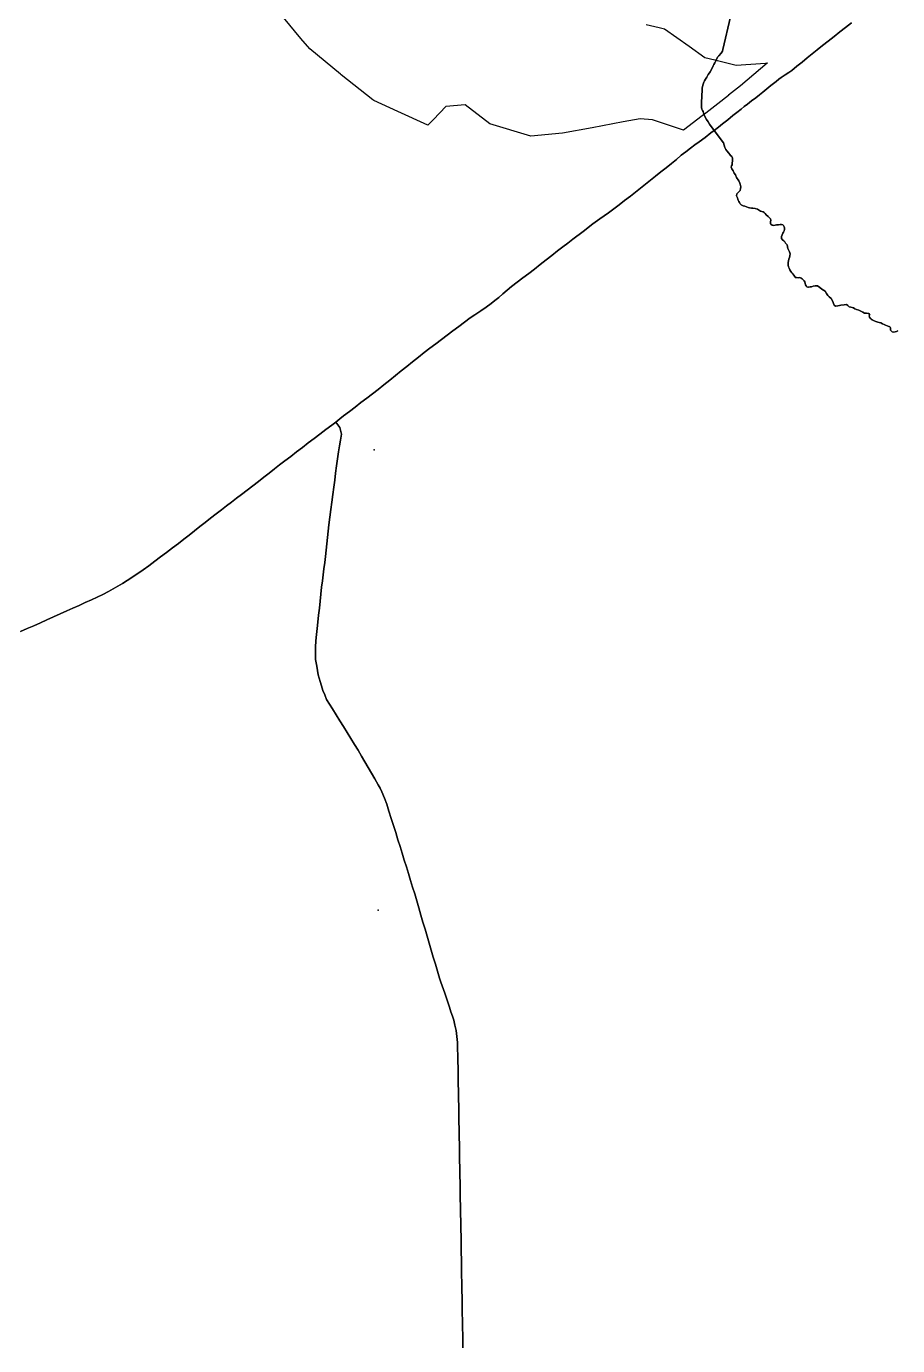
# Model space of a CAD drawing. Header units: inches. Extents: x 11258954 to 11313122, y 3645444 to 3695200.
# Drawn here: x 11274923 to 11280552, y 3650504 to 3659022 of the extents above; entities that cross this region are included whole.
import ezdxf

# ---------------------------------------------------------------- set-up
doc = ezdxf.new("R2010")
doc.units = ezdxf.units.IN
doc.header["$MEASUREMENT"] = 0
for name, color, linetype in [('EnterpriseZone', 103, 'Continuous'), ('PollingPlace', 42, 'Continuous'), ('VotingPrecinct', 233, 'Continuous'), ('Ward', 133, 'Continuous')]:
    doc.layers.add(name, color=color, linetype=linetype)

msp = doc.modelspace()

# ---------------------------------------------------------------- linework, layer by layer
at = {"layer": 'EnterpriseZone'}
msp.add_polyline3d([(11278927.469, 3659033, 0), (11279012.625, 3659013.5625, 0), (11279045.344, 3659006.125, 0), (11279205.625, 3658893, 0), (11279306.4375, 3658821.1875, 0), (11279372.219, 3658804.875, 0), (11279384.0625, 3658801.9375, 0), (11279384.465, 3658801.837, 0), (11279387.8125, 3658801, 0), (11279466.969, 3658781.4375, 0), (11279509.25, 3658771, 0), (11279699.1565, 3658784.8125, 0), (11279711.9065, 3658784.3125, 0), (11279708.969, 3658783.1875, 0), (11279537.6565, 3658638.125, 0), (11279460.1545, 3658576.653, 0), (11279458.9375, 3658575.6875, 0), (11279390.5625, 3658521.4375, 0), (11279312.094, 3658461.3125, 0), (11279290.094, 3658444.4375, 0), (11279167.844, 3658350.75, 0), (11278968.094, 3658417.5625, 0), (11278889.6565, 3658423.8125, 0), (11278780, 3658404.75, 0), (11278577.6565, 3658366.375, 0), (11278386.5315, 3658331.9375, 0), (11278181.443, 3658313.753, 0), (11278181.4065, 3658313.75, 0), (11277918.4375, 3658392, 0), (11277758.3, 3658515.74, 0), (11277633.8825, 3658504.413, 0), (11277553.484, 3658420.4245, 0), (11277517.752, 3658383.097, 0), (11277322.3995, 3658472.6485, 0), (11277167.9085, 3658543.4685, 0), (11277162.2335, 3658547.927, 0), (11276957.1535, 3658709.0335, 0), (11276953.1725, 3658712.301, 0), (11276754.112, 3658875.6755, 0), (11276697.3585, 3658943.476, 0), (11276583.3875, 3659079.6325, 0)], dxfattribs=at)
at = {"layer": 'PollingPlace'}
for p in [(11277169.2925, 3656287.803), (11277196.729, 3653315.2)]:
    msp.add_point(p, dxfattribs=at)
at = {"layer": 'VotingPrecinct'}
for points in [[(11279473.5675, 3659083.867, 0), (11279424.005, 3658872.955, 0), (11279420.325, 3658861.915, 0), (11279411.65, 3658847.625, 0), (11279397.45, 3658831.9, 0), (11279389.525, 3658822.05, 0), (11279380.575, 3658804.325, 0), (11279378.3, 3658799.1, 0), (11279371.3, 3658786.425, 0), (11279365.45, 3658775.4, 0), (11279360.825, 3658766.45, 0), (11279356.825, 3658755.9, 0), (11279340.325, 3658727.95, 0), (11279336.5655, 3658722.338, 0), (11279328.825, 3658710.2, 0), (11279318.5785, 3658694.406, 0), (11279311.275, 3658681.55, 0), (11279304.15, 3658669.65, 0), (11279300.3825, 3658660.7925, 0), (11279296.75, 3658647.7, 0), (11279294.675, 3658642.7, 0), (11279289.5, 3658621.625, 0), (11279288.875, 3658610.475, 0), (11279288.55, 3658593.95, 0), (11279287.8, 3658588.675, 0), (11279287.703, 3658574.124, 0), (11279286.2, 3658555.05, 0), (11279285.4, 3658544.95, 0), (11279285.125, 3658534.1, 0), (11279286.15, 3658497.6, 0), (11279287.675, 3658488, 0), (11279291.95, 3658478.65, 0), (11279295.65, 3658471.125, 0), (11279298.175, 3658463.3, 0), (11279303.35, 3658448.6, 0), (11279304.5405, 3658445.5455, 0), (11279306.4, 3658440.775, 0), (11279317.275, 3658420.25, 0), (11279327.385, 3658406.23, 0), (11279336.75, 3658391.15, 0), (11279366.7775, 3658350.287, 0), (11279346.4615, 3658334.0415, 0), (11279308.7185, 3658305.065, 0), (11279270.9755, 3658276.088, 0), (11279241.8595, 3658256.0345, 0), (11279213.6185, 3658234.9385, 0), (11279183.9065, 3658212.4885, 0), (11279154.1945, 3658190.039, 0), (11279124.3485, 3658162.671, 0), (11279090.425, 3658135.719, 0), (11279056.502, 3658108.7675, 0), (11279022.579, 3658081.8155, 0), (11278988.656, 3658054.8635, 0), (11278954.733, 3658027.912, 0), (11278922.5495, 3658002.309, 0), (11278890.3665, 3657976.7065, 0), (11278858.183, 3657951.1035, 0), (11278826, 3657925.5005, 0), (11278786.9995, 3657896.5, 0), (11278753.0625, 3657870.197, 0), (11278719.125, 3657843.894, 0), (11278685.1875, 3657817.591, 0), (11278656.7145, 3657798.6085, 0), (11278628.241, 3657779.6265, 0), (11278584.037, 3657746.0795, 0), (11278519.9615, 3657697.452, 0), (11278454.0625, 3657647.441, 0), (11278421.113, 3657622.435, 0), (11278388.164, 3657597.4295, 0), (11278355.2145, 3657572.424, 0), (11278317.9715, 3657542.989, 0), (11278280.729, 3657513.554, 0), (11278243.486, 3657484.1195, 0), (11278206.2435, 3657454.6845, 0), (11278169.0005, 3657425.2495, 0), (11278131.6045, 3657397.7815, 0), (11278094.2085, 3657370.314, 0), (11278056.8125, 3657342.8465, 0), (11278029.5415, 3657318.6475, 0), (11278002.2705, 3657294.449, 0), (11277974.9995, 3657270.25, 0), (11277950.174, 3657251.6575, 0), (11277925.3485, 3657233.065, 0), (11277892.811, 3657208.696, 0), (11277860.273, 3657184.3265, 0), (11277820.376, 3657158.582, 0), (11277790.9995, 3657140.2505, 0), (11277753.7495, 3657112.1255, 0), (11277716.4995, 3657084, 0), (11277679.2495, 3657055.875, 0), (11277641.9995, 3657027.75, 0), (11277604.7495, 3656999.625, 0), (11277567.5, 3656971.5, 0), (11277530.25, 3656943.375, 0), (11277493, 3656915.2495, 0), (11277455.889, 3656885.6105, 0), (11277418.7775, 3656855.972, 0), (11277381.6665, 3656826.3325, 0), (11277344.5555, 3656796.694, 0), (11277307.4445, 3656767.055, 0), (11277270.3335, 3656737.416, 0), (11277233.222, 3656707.777, 0), (11277196.111, 3656678.1385, 0), (11277159, 3656648.4995, 0), (11277121.803, 3656620.3985, 0), (11277084.6065, 3656592.2975, 0), (11277047.4095, 3656564.196, 0), (11277010.213, 3656536.095, 0), (11276973.016, 3656507.994, 0), (11276947.229, 3656487.7085, 0), (11276921.442, 3656467.4225, 0), (11276895.523, 3656447.468, 0), (11276857.708, 3656418.628, 0), (11276819.8925, 3656389.7885, 0), (11276782.077, 3656360.9485, 0), (11276744.2615, 3656332.1085, 0), (11276706.4465, 3656303.2685, 0), (11276668.631, 3656274.4285, 0), (11276630.8155, 3656245.589, 0), (11276593, 3656216.749, 0), (11276559.2495, 3656190.4885, 0), (11276525.4985, 3656164.228, 0), (11276491.748, 3656137.9675, 0), (11276457.997, 3656111.707, 0), (11276421.748, 3656083.78, 0), (11276385.499, 3656055.8535, 0), (11276349.25, 3656027.927, 0), (11276313.0005, 3656000, 0), (11276280.5005, 3655975.25, 0), (11276248, 3655950.5, 0), (11276215.4995, 3655925.75, 0), (11276182.999, 3655900.9995, 0), (11276148.2495, 3655873.7495, 0), (11276113.4995, 3655846.4995, 0), (11276078.75, 3655819.25, 0), (11276044, 3655792, 0), (11276009.2505, 3655764.75, 0), (11275974.5005, 3655737.5005, 0), (11275939.7505, 3655710.2505, 0), (11275905.001, 3655683.0005, 0), (11275866.779, 3655654.224, 0), (11275828.5565, 3655625.448, 0), (11275790.3345, 3655596.6715, 0), (11275752.1125, 3655567.8955, 0), (11275713.89, 3655539.119, 0), (11275677.13, 3655512.6535, 0), (11275655.2485, 3655498.236, 0), (11275633.3665, 3655483.8185, 0), (11275603.578, 3655463.795, 0), (11275573.789, 3655443.772, 0), (11275544.0005, 3655423.749, 0), (11275513.667, 3655406.5825, 0), (11275483.333, 3655389.4165, 0), (11275452.9995, 3655372.25, 0), (11275416.515, 3655354.45, 0), (11275380.0305, 3655336.6495, 0), (11275343.5465, 3655318.8495, 0), (11275303.5085, 3655301.0545, 0), (11275263.4705, 3655283.2595, 0), (11275223.4325, 3655265.464, 0), (11275183.394, 3655247.669, 0), (11275140.891, 3655228.636, 0), (11275098.3875, 3655209.6025, 0), (11275055.884, 3655190.57, 0), (11275013.381, 3655171.537, 0), (11274970.8775, 3655152.5035, 0), (11274928.3745, 3655133.4705, 0), (11274885.8715, 3655114.4375, 0)], [(11280254.125, 3659044.5315, 0), (11280216.4995, 3659015.125, 0), (11280178.875, 3658985.719, 0), (11280141.2495, 3658956.3125, 0), (11280103.6245, 3658926.9065, 0), (11280065.9995, 3658897.5, 0), (11280033.5435, 3658871.147, 0), (11280001.087, 3658844.7935, 0), (11279968.017, 3658817.942, 0), (11279934.947, 3658791.0905, 0), (11279901.8765, 3658764.2385, 0), (11279868.8065, 3658737.387, 0), (11279849.872, 3658724.0445, 0), (11279826.2555, 3658709.6365, 0), (11279799.1055, 3658691.365, 0), (11279784.7355, 3658680.072, 0), (11279767.4315, 3658666.4715, 0), (11279733.412, 3658639.381, 0), (11279707.542, 3658617.9395, 0), (11279681.671, 3658596.4985, 0), (11279658.8775, 3658578.713, 0), (11279636.084, 3658560.927, 0), (11279608.6845, 3658540.104, 0), (11279581.2845, 3658519.2815, 0), (11279561.1505, 3658503.5675, 0), (11279541.017, 3658487.8535, 0), (11279514.3575, 3658466.5145, 0), (11279487.698, 3658445.1755, 0), (11279454.322, 3658418.501, 0), (11279420.9455, 3658391.8265, 0), (11279393.9225, 3658371.1055, 0), (11279366.8995, 3658350.3845, 0), (11279366.7775, 3658350.287, 0), (11279336.75, 3658391.15, 0), (11279327.385, 3658406.23, 0), (11279317.275, 3658420.25, 0), (11279306.4, 3658440.775, 0), (11279304.5405, 3658445.5455, 0), (11279303.35, 3658448.6, 0), (11279298.175, 3658463.3, 0), (11279295.65, 3658471.125, 0), (11279291.95, 3658478.65, 0), (11279287.675, 3658488, 0), (11279286.15, 3658497.6, 0), (11279285.125, 3658534.1, 0), (11279285.4, 3658544.95, 0), (11279286.2, 3658555.05, 0), (11279287.703, 3658574.124, 0), (11279287.8, 3658588.675, 0), (11279288.55, 3658593.95, 0), (11279288.875, 3658610.475, 0), (11279289.5, 3658621.625, 0), (11279294.675, 3658642.7, 0), (11279296.75, 3658647.7, 0), (11279300.3825, 3658660.7925, 0), (11279304.15, 3658669.65, 0), (11279311.275, 3658681.55, 0), (11279318.5785, 3658694.406, 0), (11279328.825, 3658710.2, 0), (11279336.5655, 3658722.338, 0), (11279340.325, 3658727.95, 0), (11279356.825, 3658755.9, 0), (11279360.825, 3658766.45, 0), (11279365.45, 3658775.4, 0), (11279371.3, 3658786.425, 0), (11279378.3, 3658799.1, 0), (11279380.575, 3658804.325, 0), (11279389.525, 3658822.05, 0), (11279397.45, 3658831.9, 0), (11279411.65, 3658847.625, 0), (11279420.325, 3658861.915, 0), (11279424.005, 3658872.955, 0), (11279473.5675, 3659083.867, 0)], [(11280554.05, 3657056.3, 0), (11280545, 3657052.15, 0), (11280536, 3657049.175, 0), (11280526.225, 3657047.475, 0), (11280518.1, 3657049.45, 0), (11280514.5, 3657052.775, 0), (11280509.15, 3657057.95, 0), (11280507.225, 3657060.775, 0), (11280506.425, 3657066.5, 0), (11280506.15, 3657072.225, 0), (11280506.275, 3657074.85, 0), (11280503.5, 3657079.825, 0), (11280502.261, 3657081.3225, 0), (11280501.7, 3657082, 0), (11280497.025, 3657083.25, 0), (11280494.775, 3657083.55, 0), (11280485.8, 3657087.725, 0), (11280475, 3657091.675, 0), (11280464.7, 3657096.55, 0), (11280453.925, 3657101.425, 0), (11280444.368, 3657108.3375, 0), (11280433.95, 3657109.9, 0), (11280423.45, 3657112.925, 0), (11280411.775, 3657116.575, 0), (11280400.95, 3657120.725, 0), (11280387.125, 3657126.4, 0), (11280381.15, 3657132.225, 0), (11280377.225, 3657135.95, 0), (11280370.3, 3657144.375, 0), (11280368.425, 3657151.925, 0), (11280372.65, 3657158.15, 0), (11280365.375, 3657167.825, 0), (11280352.175, 3657169.75, 0), (11280338.075, 3657171.1, 0), (11280327.925, 3657175.675, 0), (11280318.025, 3657180.675, 0), (11280300.7885, 3657188.558, 0), (11280286.425, 3657194.475, 0), (11280276.325, 3657199.05, 0), (11280266.775, 3657204.125, 0), (11280259, 3657207.175, 0), (11280250.275, 3657208.85, 0), (11280239.95, 3657211.15, 0), (11280230, 3657220.4, 0), (11280221.925, 3657226.7, 0), (11280207.85, 3657224.4, 0), (11280185.995, 3657222.215, 0), (11280175.775, 3657219.5, 0), (11280166.5, 3657217.1, 0), (11280150.825, 3657215.05, 0), (11280143.175, 3657221.4, 0), (11280141.1, 3657226.05, 0), (11280134.025, 3657245.1, 0), (11280122.925, 3657264.125, 0), (11280109.525, 3657276.525, 0), (11280102.025, 3657284.7, 0), (11280093.45, 3657296.125, 0), (11280084.55, 3657311.775, 0), (11280073.425, 3657319.05, 0), (11280062.45, 3657325.65, 0), (11280048.925, 3657334.875, 0), (11280035.175, 3657346.075, 0), (11280020.325, 3657347.4, 0), (11280005.625, 3657343.875, 0), (11279995.475, 3657340.625, 0), (11279986.75, 3657339.85, 0), (11279976.2, 3657338.775, 0), (11279972.7375, 3657338.95, 0), (11279965.864, 3657341.074, 0), (11279962.625, 3657342.075, 0), (11279960.425, 3657346.375, 0), (11279956.225, 3657353.25, 0), (11279954.175, 3657362.3, 0), (11279952.15, 3657372.625, 0), (11279948.475, 3657379.425, 0), (11279940.425, 3657387.375, 0), (11279936.025, 3657391.175, 0), (11279928.7, 3657396.425, 0), (11279920.825, 3657399.4, 0), (11279908.95, 3657398.925, 0), (11279898.2, 3657400.375, 0), (11279890.8, 3657400.925, 0), (11279889.584, 3657402.8545, 0), (11279885.175, 3657409.85, 0), (11279881.525, 3657415.225, 0), (11279875.625, 3657423.175, 0), (11279869.475, 3657430.4, 0), (11279862.575, 3657438.675, 0), (11279856.25, 3657450.075, 0), (11279851.55, 3657460.35, 0), (11279847.575, 3657469.15, 0), (11279844.95, 3657479.35, 0), (11279844.7, 3657488.775, 0), (11279845.9, 3657497.725, 0), (11279847.975, 3657508.225, 0), (11279850.075, 3657518.35, 0), (11279853.15, 3657528.975, 0), (11279855.85, 3657539.2, 0), (11279857.725, 3657554, 0), (11279856.316, 3657559.401, 0), (11279854.575, 3657566.075, 0), (11279843.1, 3657586.775, 0), (11279837.825, 3657611.3, 0), (11279828.525, 3657621.9, 0), (11279822.75, 3657629.575, 0), (11279816.275, 3657636.125, 0), (11279809.2, 3657644.1, 0), (11279802.65, 3657652.6, 0), (11279801.65, 3657655.15, 0), (11279801.425, 3657661.925, 0), (11279802.85, 3657665.15, 0), (11279806.625, 3657675.2, 0), (11279811.25, 3657685.525, 0), (11279815.375, 3657693.325, 0), (11279819.2, 3657702.4, 0), (11279821.975, 3657711.275, 0), (11279822.05, 3657720.6, 0), (11279819.85, 3657727.2, 0), (11279815.275, 3657735.9, 0), (11279811.625, 3657740.025, 0), (11279802.1, 3657741.725, 0), (11279792.4, 3657742.05, 0), (11279781.825, 3657740.85, 0), (11279770.5, 3657739.6, 0), (11279760.075, 3657737.925, 0), (11279750.025, 3657736.275, 0), (11279741.05, 3657737.675, 0), (11279732.75, 3657744.6, 0), (11279731, 3657747.125, 0), (11279731.6, 3657759.475, 0), (11279732.525, 3657770.575, 0), (11279731.65, 3657779.35, 0), (11279723.375, 3657787.3, 0), (11279715.65, 3657793.825, 0), (11279702.15, 3657804.9, 0), (11279696.225, 3657812.625, 0), (11279690.05, 3657819.8, 0), (11279683.375, 3657823.825, 0), (11279675.025, 3657826.725, 0), (11279666.575, 3657829.25, 0), (11279660.425, 3657833.6, 0), (11279647.175, 3657841.45, 0), (11279632.825, 3657846.025, 0), (11279617.75, 3657848.875, 0), (11279607.575, 3657848.125, 0), (11279595.375, 3657850.175, 0), (11279585.675, 3657852.8, 0), (11279575.5, 3657856.5, 0), (11279565.2, 3657860.4, 0), (11279555.075, 3657863.075, 0), (11279545.3, 3657867.075, 0), (11279542.2, 3657868.675, 0), (11279535.05, 3657875.9, 0), (11279529.825, 3657884.2, 0), (11279525.3, 3657892.075, 0), (11279521.425, 3657899.975, 0), (11279520.675, 3657905.075, 0), (11279517.2, 3657915.4, 0), (11279511.95, 3657928.2, 0), (11279513.1, 3657940.575, 0), (11279518.95, 3657946.775, 0), (11279526.575, 3657954.35, 0), (11279534, 3657962.9, 0), (11279537.9, 3657975.975, 0), (11279538.4, 3657984.8, 0), (11279537.525, 3657994.325, 0), (11279534.575, 3658003.8, 0), (11279533.7, 3658009.3, 0), (11279526.475, 3658023.975, 0), (11279511.65, 3658046.075, 0), (11279504.5, 3658063.15, 0), (11279497, 3658074.5, 0), (11279493.925, 3658079.325, 0), (11279489.45, 3658088.05, 0), (11279481.8, 3658102.95, 0), (11279477.425, 3658112.7, 0), (11279479.9, 3658121.175, 0), (11279483.625, 3658128.125, 0), (11279484.15, 3658135.375, 0), (11279485.15, 3658156.5, 0), (11279485.375, 3658171.825, 0), (11279480.75, 3658182.2, 0), (11279473.15, 3658188.65, 0), (11279467.525, 3658194.35, 0), (11279461.925, 3658202.75, 0), (11279448.975, 3658219.1, 0), (11279443.0585, 3658227.567, 0), (11279435.9, 3658240.65, 0), (11279431.825, 3658255.1, 0), (11279426.675, 3658268.775, 0), (11279366.7775, 3658350.287, 0), (11279366.8995, 3658350.3845, 0), (11279393.9225, 3658371.1055, 0), (11279420.9455, 3658391.8265, 0), (11279454.322, 3658418.501, 0), (11279487.698, 3658445.1755, 0), (11279514.3575, 3658466.5145, 0), (11279541.017, 3658487.8535, 0), (11279561.1505, 3658503.5675, 0), (11279581.2845, 3658519.2815, 0), (11279608.6845, 3658540.104, 0), (11279636.084, 3658560.927, 0), (11279658.8775, 3658578.713, 0), (11279681.671, 3658596.4985, 0), (11279707.542, 3658617.9395, 0), (11279733.412, 3658639.381, 0), (11279767.4315, 3658666.4715, 0), (11279784.7355, 3658680.072, 0), (11279799.1055, 3658691.365, 0), (11279826.2555, 3658709.6365, 0), (11279849.872, 3658724.0445, 0), (11279868.8065, 3658737.387, 0), (11279901.8765, 3658764.2385, 0), (11279934.947, 3658791.0905, 0), (11279968.017, 3658817.942, 0), (11280001.087, 3658844.7935, 0), (11280033.5435, 3658871.147, 0), (11280065.9995, 3658897.5, 0), (11280103.6245, 3658926.9065, 0), (11280141.2495, 3658956.3125, 0), (11280178.875, 3658985.719, 0), (11280216.4995, 3659015.125, 0), (11280254.125, 3659044.5315, 0)], [(11277743.999, 3650490.0005, 0), (11277743.999, 3650532, 0), (11277742.5, 3650574.2495, 0), (11277741.0005, 3650616.499, 0), (11277740.2, 3650665.599, 0), (11277739.4005, 3650714.699, 0), (11277738.6005, 3650763.799, 0), (11277737.8005, 3650812.899, 0), (11277737.0005, 3650861.999, 0), (11277736.2, 3650911.099, 0), (11277735.4005, 3650960.199, 0), (11277734.6, 3651009.2995, 0), (11277733.8005, 3651058.3995, 0), (11277733, 3651107.4995, 0), (11277732.1115, 3651157.0825, 0), (11277731.222, 3651206.666, 0), (11277730.3335, 3651256.2495, 0), (11277729.4445, 3651305.8325, 0), (11277728.5555, 3651355.416, 0), (11277727.6665, 3651404.9995, 0), (11277726.7775, 3651454.5825, 0), (11277725.8885, 3651504.166, 0), (11277725, 3651553.7495, 0), (11277724.1105, 3651603.3325, 0), (11277723.222, 3651652.916, 0), (11277722.333, 3651702.4995, 0), (11277721.444, 3651752.0825, 0), (11277720.555, 3651801.6665, 0), (11277719.666, 3651851.2495, 0), (11277718.777, 3651900.8325, 0), (11277717.8885, 3651950.4165, 0), (11277716.999, 3651999.9995, 0), (11277716.2375, 3652047.9275, 0), (11277715.454, 3652097.2115, 0), (11277714.67, 3652146.4955, 0), (11277713.8865, 3652195.7795, 0), (11277713.103, 3652245.0635, 0), (11277712.3195, 3652294.3475, 0), (11277711.5355, 3652343.6315, 0), (11277711.0005, 3652377.25, 0), (11277709.5, 3652419.7505, 0), (11277708, 3652462.2505, 0), (11277703.5, 3652500.5, 0), (11277699.0005, 3652538.7495, 0), (11277691.5, 3652572.2495, 0), (11277683.999, 3652605.7495, 0), (11277675.705, 3652631.2495, 0), (11277666.353, 3652659.9995, 0), (11277657.0005, 3652688.7495, 0), (11277641.334, 3652734.7495, 0), (11277625.667, 3652780.7495, 0), (11277610.0005, 3652826.7495, 0), (11277601.0005, 3652851.3745, 0), (11277592.001, 3652875.9995, 0), (11277578.6675, 3652921.3955, 0), (11277565.334, 3652966.791, 0), (11277552.001, 3653012.187, 0), (11277538.6675, 3653057.5825, 0), (11277525.334, 3653102.9785, 0), (11277512.0005, 3653148.3745, 0), (11277498.6675, 3653193.7705, 0), (11277485.3335, 3653239.1665, 0), (11277472.0005, 3653284.562, 0), (11277458.667, 3653329.958, 0), (11277445.3335, 3653375.3535, 0), (11277432, 3653420.7495, 0), (11277418.5, 3653464.4685, 0), (11277405, 3653508.1875, 0), (11277391.5, 3653551.906, 0), (11277378, 3653595.6255, 0), (11277364.5, 3653639.344, 0), (11277351, 3653683.063, 0), (11277337.4995, 3653726.782, 0), (11277323.9995, 3653770.5005, 0), (11277309.4, 3653816.4005, 0), (11277294.8, 3653862.3005, 0), (11277280.2005, 3653908.2, 0), (11277265.601, 3653954.0995, 0), (11277251.001, 3653999.9995, 0), (11277236.9995, 3654037.999, 0), (11277220, 3654079.0005, 0), (11277208.1455, 3654102.483, 0), (11277196.2905, 3654125.965, 0), (11277174.7425, 3654162.9295, 0), (11277153.194, 3654199.893, 0), (11277131.6455, 3654236.8575, 0), (11277110.097, 3654273.8215, 0), (11277088.549, 3654310.7855, 0), (11277067.0005, 3654347.7495, 0), (11277043.143, 3654385.9635, 0), (11277019.2865, 3654424.178, 0), (11276995.429, 3654462.392, 0), (11276971.572, 3654500.6065, 0), (11276947.7145, 3654538.821, 0), (11276923.8575, 3654577.0355, 0), (11276900.0005, 3654615.2495, 0), (11276881.5, 3654645.375, 0), (11276862.9995, 3654675.5005, 0), (11276850.5, 3654705.0005, 0), (11276838, 3654734.5005, 0), (11276829.5, 3654763.5005, 0), (11276820.9995, 3654792.5005, 0), (11276808.999, 3654835.2495, 0), (11276804.4995, 3654862.8745, 0), (11276799.9995, 3654890.499, 0), (11276791.999, 3654934.0005, 0), (11276789.999, 3654973.9995, 0), (11276790, 3655013.75, 0), (11276793.4995, 3655054.625, 0), (11276796.9995, 3655095.5, 0), (11276801.9995, 3655135, 0), (11276806.9995, 3655174.5, 0), (11276811.4995, 3655219.875, 0), (11276816, 3655265.25, 0), (11276820.667, 3655310.8335, 0), (11276825.3335, 3655356.4175, 0), (11276830.0005, 3655402.001, 0), (11276835.5005, 3655441.001, 0), (11276840.9995, 3655480.0005, 0), (11276845.6665, 3655520.0005, 0), (11276850.3335, 3655560.0005, 0), (11276855.0005, 3655600.0005, 0), (11276859.6005, 3655640.6505, 0), (11276864.2005, 3655681.3, 0), (11276868.8, 3655721.95, 0), (11276873.4, 3655762.5995, 0), (11276878, 3655803.2495, 0), (11276884.25, 3655852.4375, 0), (11276890.5, 3655901.625, 0), (11276896.7495, 3655950.813, 0), (11276902.9995, 3656000.0005, 0), (11276909.044, 3656045.9365, 0), (11276915.0885, 3656091.872, 0), (11276921.1335, 3656137.808, 0), (11276927.178, 3656183.7435, 0), (11276933.2225, 3656229.6795, 0), (11276939.267, 3656275.615, 0), (11276946.008, 3656313.303, 0), (11276952.749, 3656350.9905, 0), (11276959.49, 3656388.6785, 0), (11276947.54, 3656431.8815, 0), (11276921.442, 3656467.4225, 0), (11276947.229, 3656487.7085, 0), (11276973.016, 3656507.994, 0), (11277010.213, 3656536.095, 0), (11277047.4095, 3656564.196, 0), (11277084.6065, 3656592.2975, 0), (11277121.803, 3656620.3985, 0), (11277159, 3656648.4995, 0), (11277196.111, 3656678.1385, 0), (11277233.222, 3656707.777, 0), (11277270.3335, 3656737.416, 0), (11277307.4445, 3656767.055, 0), (11277344.5555, 3656796.694, 0), (11277381.6665, 3656826.3325, 0), (11277418.7775, 3656855.972, 0), (11277455.889, 3656885.6105, 0), (11277493, 3656915.2495, 0), (11277530.25, 3656943.375, 0), (11277567.5, 3656971.5, 0), (11277604.7495, 3656999.625, 0), (11277641.9995, 3657027.75, 0), (11277679.2495, 3657055.875, 0), (11277716.4995, 3657084, 0), (11277753.7495, 3657112.1255, 0), (11277790.9995, 3657140.2505, 0), (11277820.376, 3657158.582, 0), (11277860.273, 3657184.3265, 0), (11277892.811, 3657208.696, 0), (11277925.3485, 3657233.065, 0), (11277950.174, 3657251.6575, 0), (11277974.9995, 3657270.25, 0), (11278002.2705, 3657294.449, 0), (11278029.5415, 3657318.6475, 0), (11278056.8125, 3657342.8465, 0), (11278094.2085, 3657370.314, 0), (11278131.6045, 3657397.7815, 0), (11278169.0005, 3657425.2495, 0), (11278206.2435, 3657454.6845, 0), (11278243.486, 3657484.1195, 0), (11278280.729, 3657513.554, 0), (11278317.9715, 3657542.989, 0), (11278355.2145, 3657572.424, 0), (11278388.164, 3657597.4295, 0), (11278421.113, 3657622.435, 0), (11278454.0625, 3657647.441, 0), (11278519.9615, 3657697.452, 0), (11278584.037, 3657746.0795, 0), (11278628.241, 3657779.6265, 0), (11278656.7145, 3657798.6085, 0), (11278685.1875, 3657817.591, 0), (11278719.125, 3657843.894, 0), (11278753.0625, 3657870.197, 0), (11278786.9995, 3657896.5, 0), (11278826, 3657925.5005, 0), (11278858.183, 3657951.1035, 0), (11278890.3665, 3657976.7065, 0), (11278922.5495, 3658002.309, 0), (11278954.733, 3658027.912, 0), (11278988.656, 3658054.8635, 0), (11279022.579, 3658081.8155, 0), (11279056.502, 3658108.7675, 0), (11279090.425, 3658135.719, 0), (11279124.3485, 3658162.671, 0), (11279154.1945, 3658190.039, 0), (11279183.9065, 3658212.4885, 0), (11279213.6185, 3658234.9385, 0), (11279241.8595, 3658256.0345, 0), (11279270.9755, 3658276.088, 0), (11279308.7185, 3658305.065, 0), (11279346.4615, 3658334.0415, 0), (11279366.7775, 3658350.287, 0), (11279426.675, 3658268.775, 0), (11279431.825, 3658255.1, 0), (11279435.9, 3658240.65, 0), (11279443.0585, 3658227.567, 0), (11279448.975, 3658219.1, 0), (11279461.925, 3658202.75, 0), (11279467.525, 3658194.35, 0), (11279473.15, 3658188.65, 0), (11279480.75, 3658182.2, 0), (11279485.375, 3658171.825, 0), (11279485.15, 3658156.5, 0), (11279484.15, 3658135.375, 0), (11279483.625, 3658128.125, 0), (11279479.9, 3658121.175, 0), (11279477.425, 3658112.7, 0), (11279481.8, 3658102.95, 0), (11279489.45, 3658088.05, 0), (11279493.925, 3658079.325, 0), (11279497, 3658074.5, 0), (11279504.5, 3658063.15, 0), (11279511.65, 3658046.075, 0), (11279526.475, 3658023.975, 0), (11279533.7, 3658009.3, 0), (11279534.575, 3658003.8, 0), (11279537.525, 3657994.325, 0), (11279538.4, 3657984.8, 0), (11279537.9, 3657975.975, 0), (11279534, 3657962.9, 0), (11279526.575, 3657954.35, 0), (11279518.95, 3657946.775, 0), (11279513.1, 3657940.575, 0), (11279511.95, 3657928.2, 0), (11279517.2, 3657915.4, 0), (11279520.675, 3657905.075, 0), (11279521.425, 3657899.975, 0), (11279525.3, 3657892.075, 0), (11279529.825, 3657884.2, 0), (11279535.05, 3657875.9, 0), (11279542.2, 3657868.675, 0), (11279545.3, 3657867.075, 0), (11279555.075, 3657863.075, 0), (11279565.2, 3657860.4, 0), (11279575.5, 3657856.5, 0), (11279585.675, 3657852.8, 0), (11279595.375, 3657850.175, 0), (11279607.575, 3657848.125, 0), (11279617.75, 3657848.875, 0), (11279632.825, 3657846.025, 0), (11279647.175, 3657841.45, 0), (11279660.425, 3657833.6, 0), (11279666.575, 3657829.25, 0), (11279675.025, 3657826.725, 0), (11279683.375, 3657823.825, 0), (11279690.05, 3657819.8, 0), (11279696.225, 3657812.625, 0), (11279702.15, 3657804.9, 0), (11279715.65, 3657793.825, 0), (11279723.375, 3657787.3, 0), (11279731.65, 3657779.35, 0), (11279732.525, 3657770.575, 0), (11279731.6, 3657759.475, 0), (11279731, 3657747.125, 0), (11279732.75, 3657744.6, 0), (11279741.05, 3657737.675, 0), (11279750.025, 3657736.275, 0), (11279760.075, 3657737.925, 0), (11279770.5, 3657739.6, 0), (11279781.825, 3657740.85, 0), (11279792.4, 3657742.05, 0), (11279802.1, 3657741.725, 0), (11279811.625, 3657740.025, 0), (11279815.275, 3657735.9, 0), (11279819.85, 3657727.2, 0), (11279822.05, 3657720.6, 0), (11279821.975, 3657711.275, 0), (11279819.2, 3657702.4, 0), (11279815.375, 3657693.325, 0), (11279811.25, 3657685.525, 0), (11279806.625, 3657675.2, 0), (11279802.85, 3657665.15, 0), (11279801.425, 3657661.925, 0), (11279801.65, 3657655.15, 0), (11279802.65, 3657652.6, 0), (11279809.2, 3657644.1, 0), (11279816.275, 3657636.125, 0), (11279822.75, 3657629.575, 0), (11279828.525, 3657621.9, 0), (11279837.825, 3657611.3, 0), (11279843.1, 3657586.775, 0), (11279854.575, 3657566.075, 0), (11279856.316, 3657559.401, 0), (11279857.725, 3657554, 0), (11279855.85, 3657539.2, 0), (11279853.15, 3657528.975, 0), (11279850.075, 3657518.35, 0), (11279847.975, 3657508.225, 0), (11279845.9, 3657497.725, 0), (11279844.7, 3657488.775, 0), (11279844.95, 3657479.35, 0), (11279847.575, 3657469.15, 0), (11279851.55, 3657460.35, 0), (11279856.25, 3657450.075, 0), (11279862.575, 3657438.675, 0), (11279869.475, 3657430.4, 0), (11279875.625, 3657423.175, 0), (11279881.525, 3657415.225, 0), (11279885.175, 3657409.85, 0), (11279889.584, 3657402.8545, 0), (11279890.8, 3657400.925, 0), (11279898.2, 3657400.375, 0), (11279908.95, 3657398.925, 0), (11279920.825, 3657399.4, 0), (11279928.7, 3657396.425, 0), (11279936.025, 3657391.175, 0), (11279940.425, 3657387.375, 0), (11279948.475, 3657379.425, 0), (11279952.15, 3657372.625, 0), (11279954.175, 3657362.3, 0), (11279956.225, 3657353.25, 0), (11279960.425, 3657346.375, 0), (11279962.625, 3657342.075, 0), (11279965.864, 3657341.074, 0), (11279972.7375, 3657338.95, 0), (11279976.2, 3657338.775, 0), (11279986.75, 3657339.85, 0), (11279995.475, 3657340.625, 0), (11280005.625, 3657343.875, 0), (11280020.325, 3657347.4, 0), (11280035.175, 3657346.075, 0), (11280048.925, 3657334.875, 0), (11280062.45, 3657325.65, 0), (11280073.425, 3657319.05, 0), (11280084.55, 3657311.775, 0), (11280093.45, 3657296.125, 0), (11280102.025, 3657284.7, 0), (11280109.525, 3657276.525, 0), (11280122.925, 3657264.125, 0), (11280134.025, 3657245.1, 0), (11280141.1, 3657226.05, 0), (11280143.175, 3657221.4, 0), (11280150.825, 3657215.05, 0), (11280166.5, 3657217.1, 0), (11280175.775, 3657219.5, 0), (11280185.995, 3657222.215, 0), (11280207.85, 3657224.4, 0), (11280221.925, 3657226.7, 0), (11280230, 3657220.4, 0), (11280239.95, 3657211.15, 0), (11280250.275, 3657208.85, 0), (11280259, 3657207.175, 0), (11280266.775, 3657204.125, 0), (11280276.325, 3657199.05, 0), (11280286.425, 3657194.475, 0), (11280300.7885, 3657188.558, 0), (11280318.025, 3657180.675, 0), (11280327.925, 3657175.675, 0), (11280338.075, 3657171.1, 0), (11280352.175, 3657169.75, 0), (11280365.375, 3657167.825, 0), (11280372.65, 3657158.15, 0), (11280368.425, 3657151.925, 0), (11280370.3, 3657144.375, 0), (11280377.225, 3657135.95, 0), (11280381.15, 3657132.225, 0), (11280387.125, 3657126.4, 0), (11280400.95, 3657120.725, 0), (11280411.775, 3657116.575, 0), (11280423.45, 3657112.925, 0), (11280433.95, 3657109.9, 0), (11280444.368, 3657108.3375, 0), (11280453.925, 3657101.425, 0), (11280464.7, 3657096.55, 0), (11280475, 3657091.675, 0), (11280485.8, 3657087.725, 0), (11280494.775, 3657083.55, 0), (11280497.025, 3657083.25, 0), (11280501.7, 3657082, 0), (11280502.261, 3657081.3225, 0), (11280503.5, 3657079.825, 0), (11280506.275, 3657074.85, 0), (11280506.15, 3657072.225, 0), (11280506.425, 3657066.5, 0), (11280507.225, 3657060.775, 0), (11280509.15, 3657057.95, 0), (11280514.5, 3657052.775, 0), (11280518.1, 3657049.45, 0), (11280526.225, 3657047.475, 0), (11280536, 3657049.175, 0), (11280545, 3657052.15, 0), (11280554.05, 3657056.3, 0)], [(11274885.8715, 3655114.4375, 0), (11274928.3745, 3655133.4705, 0), (11274970.8775, 3655152.5035, 0), (11275013.381, 3655171.537, 0), (11275055.884, 3655190.57, 0), (11275098.3875, 3655209.6025, 0), (11275140.891, 3655228.636, 0), (11275183.394, 3655247.669, 0), (11275223.4325, 3655265.464, 0), (11275263.4705, 3655283.2595, 0), (11275303.5085, 3655301.0545, 0), (11275343.5465, 3655318.8495, 0), (11275380.0305, 3655336.6495, 0), (11275416.515, 3655354.45, 0), (11275452.9995, 3655372.25, 0), (11275483.333, 3655389.4165, 0), (11275513.667, 3655406.5825, 0), (11275544.0005, 3655423.749, 0), (11275573.789, 3655443.772, 0), (11275603.578, 3655463.795, 0), (11275633.3665, 3655483.8185, 0), (11275655.2485, 3655498.236, 0), (11275677.13, 3655512.6535, 0), (11275713.89, 3655539.119, 0), (11275752.1125, 3655567.8955, 0), (11275790.3345, 3655596.6715, 0), (11275828.5565, 3655625.448, 0), (11275866.779, 3655654.224, 0), (11275905.001, 3655683.0005, 0), (11275939.7505, 3655710.2505, 0), (11275974.5005, 3655737.5005, 0), (11276009.2505, 3655764.75, 0), (11276044, 3655792, 0), (11276078.75, 3655819.25, 0), (11276113.4995, 3655846.4995, 0), (11276148.2495, 3655873.7495, 0), (11276182.999, 3655900.9995, 0), (11276215.4995, 3655925.75, 0), (11276248, 3655950.5, 0), (11276280.5005, 3655975.25, 0), (11276313.0005, 3656000, 0), (11276349.25, 3656027.927, 0), (11276385.499, 3656055.8535, 0), (11276421.748, 3656083.78, 0), (11276457.997, 3656111.707, 0), (11276491.748, 3656137.9675, 0), (11276525.4985, 3656164.228, 0), (11276559.2495, 3656190.4885, 0), (11276593, 3656216.749, 0), (11276630.8155, 3656245.589, 0), (11276668.631, 3656274.4285, 0), (11276706.4465, 3656303.2685, 0), (11276744.2615, 3656332.1085, 0), (11276782.077, 3656360.9485, 0), (11276819.8925, 3656389.7885, 0), (11276857.708, 3656418.628, 0), (11276895.523, 3656447.468, 0), (11276921.442, 3656467.4225, 0), (11276947.54, 3656431.8815, 0), (11276959.49, 3656388.6785, 0), (11276952.749, 3656350.9905, 0), (11276946.008, 3656313.303, 0), (11276939.267, 3656275.615, 0), (11276933.2225, 3656229.6795, 0), (11276927.178, 3656183.7435, 0), (11276921.1335, 3656137.808, 0), (11276915.0885, 3656091.872, 0), (11276909.044, 3656045.9365, 0), (11276902.9995, 3656000.0005, 0), (11276896.7495, 3655950.813, 0), (11276890.5, 3655901.625, 0), (11276884.25, 3655852.4375, 0), (11276878, 3655803.2495, 0), (11276873.4, 3655762.5995, 0), (11276868.8, 3655721.95, 0), (11276864.2005, 3655681.3, 0), (11276859.6005, 3655640.6505, 0), (11276855.0005, 3655600.0005, 0), (11276850.3335, 3655560.0005, 0), (11276845.6665, 3655520.0005, 0), (11276840.9995, 3655480.0005, 0), (11276835.5005, 3655441.001, 0), (11276830.0005, 3655402.001, 0), (11276825.3335, 3655356.4175, 0), (11276820.667, 3655310.8335, 0), (11276816, 3655265.25, 0), (11276811.4995, 3655219.875, 0), (11276806.9995, 3655174.5, 0), (11276801.9995, 3655135, 0), (11276796.9995, 3655095.5, 0), (11276793.4995, 3655054.625, 0), (11276790, 3655013.75, 0), (11276789.999, 3654973.9995, 0), (11276791.999, 3654934.0005, 0), (11276799.9995, 3654890.499, 0), (11276804.4995, 3654862.8745, 0), (11276808.999, 3654835.2495, 0), (11276820.9995, 3654792.5005, 0), (11276829.5, 3654763.5005, 0), (11276838, 3654734.5005, 0), (11276850.5, 3654705.0005, 0), (11276862.9995, 3654675.5005, 0), (11276881.5, 3654645.375, 0), (11276900.0005, 3654615.2495, 0), (11276923.8575, 3654577.0355, 0), (11276947.7145, 3654538.821, 0), (11276971.572, 3654500.6065, 0), (11276995.429, 3654462.392, 0), (11277019.2865, 3654424.178, 0), (11277043.143, 3654385.9635, 0), (11277067.0005, 3654347.7495, 0), (11277088.549, 3654310.7855, 0), (11277110.097, 3654273.8215, 0), (11277131.6455, 3654236.8575, 0), (11277153.194, 3654199.893, 0), (11277174.7425, 3654162.9295, 0), (11277196.2905, 3654125.965, 0), (11277208.1455, 3654102.483, 0), (11277220, 3654079.0005, 0), (11277236.9995, 3654037.999, 0), (11277251.001, 3653999.9995, 0), (11277265.601, 3653954.0995, 0), (11277280.2005, 3653908.2, 0), (11277294.8, 3653862.3005, 0), (11277309.4, 3653816.4005, 0), (11277323.9995, 3653770.5005, 0), (11277337.4995, 3653726.782, 0), (11277351, 3653683.063, 0), (11277364.5, 3653639.344, 0), (11277378, 3653595.6255, 0), (11277391.5, 3653551.906, 0), (11277405, 3653508.1875, 0), (11277418.5, 3653464.4685, 0), (11277432, 3653420.7495, 0), (11277445.3335, 3653375.3535, 0), (11277458.667, 3653329.958, 0), (11277472.0005, 3653284.562, 0), (11277485.3335, 3653239.1665, 0), (11277498.6675, 3653193.7705, 0), (11277512.0005, 3653148.3745, 0), (11277525.334, 3653102.9785, 0), (11277538.6675, 3653057.5825, 0), (11277552.001, 3653012.187, 0), (11277565.334, 3652966.791, 0), (11277578.6675, 3652921.3955, 0), (11277592.001, 3652875.9995, 0), (11277601.0005, 3652851.3745, 0), (11277610.0005, 3652826.7495, 0), (11277625.667, 3652780.7495, 0), (11277641.334, 3652734.7495, 0), (11277657.0005, 3652688.7495, 0), (11277666.353, 3652659.9995, 0), (11277675.705, 3652631.2495, 0), (11277683.999, 3652605.7495, 0), (11277691.5, 3652572.2495, 0), (11277699.0005, 3652538.7495, 0), (11277703.5, 3652500.5, 0), (11277708, 3652462.2505, 0), (11277709.5, 3652419.7505, 0), (11277711.0005, 3652377.25, 0), (11277711.5355, 3652343.6315, 0), (11277712.3195, 3652294.3475, 0), (11277713.103, 3652245.0635, 0), (11277713.8865, 3652195.7795, 0), (11277714.67, 3652146.4955, 0), (11277715.454, 3652097.2115, 0), (11277716.2375, 3652047.9275, 0), (11277716.999, 3651999.9995, 0), (11277717.8885, 3651950.4165, 0), (11277718.777, 3651900.8325, 0), (11277719.666, 3651851.2495, 0), (11277720.555, 3651801.6665, 0), (11277721.444, 3651752.0825, 0), (11277722.333, 3651702.4995, 0), (11277723.222, 3651652.916, 0), (11277724.1105, 3651603.3325, 0), (11277725, 3651553.7495, 0), (11277725.8885, 3651504.166, 0), (11277726.7775, 3651454.5825, 0), (11277727.6665, 3651404.9995, 0), (11277728.5555, 3651355.416, 0), (11277729.4445, 3651305.8325, 0), (11277730.3335, 3651256.2495, 0), (11277731.222, 3651206.666, 0), (11277732.1115, 3651157.0825, 0), (11277733, 3651107.4995, 0), (11277733.8005, 3651058.3995, 0), (11277734.6, 3651009.2995, 0), (11277735.4005, 3650960.199, 0), (11277736.2, 3650911.099, 0), (11277737.0005, 3650861.999, 0), (11277737.8005, 3650812.899, 0), (11277738.6005, 3650763.799, 0), (11277739.4005, 3650714.699, 0), (11277740.2, 3650665.599, 0), (11277741.0005, 3650616.499, 0), (11277742.5, 3650574.2495, 0), (11277743.999, 3650532, 0), (11277743.999, 3650490.0005, 0)]]:
    msp.add_polyline3d(points, dxfattribs=at)
at = {"layer": 'Ward'}
for points in [[(11274885.8715, 3655114.4375, 0), (11274928.3745, 3655133.4705, 0), (11274970.8775, 3655152.5035, 0), (11275013.381, 3655171.537, 0), (11275055.884, 3655190.57, 0), (11275098.3875, 3655209.6025, 0), (11275140.891, 3655228.636, 0), (11275183.394, 3655247.669, 0), (11275223.4325, 3655265.464, 0), (11275263.4705, 3655283.2595, 0), (11275303.5085, 3655301.0545, 0), (11275343.5465, 3655318.8495, 0), (11275380.0305, 3655336.6495, 0), (11275416.515, 3655354.45, 0), (11275452.9995, 3655372.25, 0), (11275483.333, 3655389.4165, 0), (11275513.667, 3655406.5825, 0), (11275544.0005, 3655423.749, 0), (11275573.789, 3655443.772, 0), (11275603.578, 3655463.795, 0), (11275633.3665, 3655483.8185, 0), (11275655.2485, 3655498.236, 0), (11275677.13, 3655512.6535, 0), (11275713.89, 3655539.119, 0), (11275752.1125, 3655567.8955, 0), (11275790.3345, 3655596.6715, 0), (11275828.5565, 3655625.448, 0), (11275866.779, 3655654.224, 0), (11275905.001, 3655683.0005, 0), (11275939.7505, 3655710.2505, 0), (11275974.5005, 3655737.5005, 0), (11276009.2505, 3655764.75, 0), (11276044, 3655792, 0), (11276078.75, 3655819.25, 0), (11276113.4995, 3655846.4995, 0), (11276148.2495, 3655873.7495, 0), (11276182.999, 3655900.9995, 0), (11276215.4995, 3655925.75, 0), (11276248, 3655950.5, 0), (11276280.5005, 3655975.25, 0), (11276313.0005, 3656000, 0), (11276349.25, 3656027.927, 0), (11276385.499, 3656055.8535, 0), (11276421.748, 3656083.78, 0), (11276457.997, 3656111.707, 0), (11276491.748, 3656137.9675, 0), (11276525.4985, 3656164.228, 0), (11276559.2495, 3656190.4885, 0), (11276593, 3656216.749, 0), (11276630.8155, 3656245.589, 0), (11276668.631, 3656274.4285, 0), (11276706.4465, 3656303.2685, 0), (11276744.2615, 3656332.1085, 0), (11276782.077, 3656360.9485, 0), (11276819.8925, 3656389.7885, 0), (11276857.708, 3656418.628, 0), (11276895.523, 3656447.468, 0), (11276921.442, 3656467.4225, 0), (11276947.229, 3656487.7085, 0), (11276973.016, 3656507.994, 0), (11277010.213, 3656536.095, 0), (11277047.4095, 3656564.196, 0), (11277084.6065, 3656592.2975, 0), (11277121.803, 3656620.3985, 0), (11277159, 3656648.4995, 0), (11277196.111, 3656678.1385, 0), (11277233.222, 3656707.777, 0), (11277270.3335, 3656737.416, 0), (11277307.4445, 3656767.055, 0), (11277344.5555, 3656796.694, 0), (11277381.6665, 3656826.3325, 0), (11277418.7775, 3656855.972, 0), (11277455.889, 3656885.6105, 0), (11277493, 3656915.2495, 0), (11277530.25, 3656943.375, 0), (11277567.5, 3656971.5, 0), (11277604.7495, 3656999.625, 0), (11277641.9995, 3657027.75, 0), (11277679.2495, 3657055.875, 0), (11277716.4995, 3657084, 0), (11277753.7495, 3657112.1255, 0), (11277790.9995, 3657140.2505, 0), (11277820.376, 3657158.582, 0), (11277860.273, 3657184.3265, 0), (11277892.811, 3657208.696, 0), (11277925.3485, 3657233.065, 0), (11277950.174, 3657251.6575, 0), (11277974.9995, 3657270.25, 0), (11278002.2705, 3657294.449, 0), (11278029.5415, 3657318.6475, 0), (11278056.8125, 3657342.8465, 0), (11278094.2085, 3657370.314, 0), (11278131.6045, 3657397.7815, 0), (11278169.0005, 3657425.2495, 0), (11278206.2435, 3657454.6845, 0), (11278243.486, 3657484.1195, 0), (11278280.729, 3657513.554, 0), (11278317.9715, 3657542.989, 0), (11278355.2145, 3657572.424, 0), (11278388.164, 3657597.4295, 0), (11278421.113, 3657622.435, 0), (11278454.0625, 3657647.441, 0), (11278519.9615, 3657697.452, 0), (11278584.037, 3657746.0795, 0), (11278628.241, 3657779.6265, 0), (11278656.7145, 3657798.6085, 0), (11278685.1875, 3657817.591, 0), (11278719.125, 3657843.894, 0), (11278753.0625, 3657870.197, 0), (11278786.9995, 3657896.5, 0), (11278826, 3657925.5005, 0), (11278858.183, 3657951.1035, 0), (11278890.3665, 3657976.7065, 0), (11278922.5495, 3658002.309, 0), (11278954.733, 3658027.912, 0), (11278988.656, 3658054.8635, 0), (11279022.579, 3658081.8155, 0), (11279056.502, 3658108.7675, 0), (11279090.425, 3658135.719, 0), (11279124.3485, 3658162.671, 0), (11279154.1945, 3658190.039, 0), (11279183.9065, 3658212.4885, 0), (11279213.6185, 3658234.9385, 0), (11279241.8595, 3658256.0345, 0), (11279270.9755, 3658276.088, 0), (11279308.7185, 3658305.065, 0), (11279346.4615, 3658334.0415, 0), (11279366.8995, 3658350.3845, 0), (11279393.9225, 3658371.1055, 0), (11279420.9455, 3658391.8265, 0), (11279454.322, 3658418.501, 0), (11279487.698, 3658445.1755, 0), (11279514.3575, 3658466.5145, 0), (11279541.017, 3658487.8535, 0), (11279561.1505, 3658503.5675, 0), (11279581.2845, 3658519.2815, 0), (11279608.6845, 3658540.104, 0), (11279636.084, 3658560.927, 0), (11279658.8775, 3658578.713, 0), (11279681.671, 3658596.4985, 0), (11279707.542, 3658617.9395, 0), (11279733.412, 3658639.381, 0), (11279767.4315, 3658666.4715, 0), (11279784.7355, 3658680.072, 0), (11279799.1055, 3658691.365, 0), (11279826.2555, 3658709.6365, 0), (11279849.872, 3658724.0445, 0), (11279868.8065, 3658737.387, 0), (11279901.8765, 3658764.2385, 0), (11279934.947, 3658791.0905, 0), (11279968.017, 3658817.942, 0), (11280001.087, 3658844.7935, 0), (11280033.5435, 3658871.147, 0), (11280065.9995, 3658897.5, 0), (11280103.6245, 3658926.9065, 0), (11280141.2495, 3658956.3125, 0), (11280178.875, 3658985.719, 0), (11280216.4995, 3659015.125, 0), (11280254.125, 3659044.5315, 0)], [(11280254.125, 3659044.5315, 0), (11280216.4995, 3659015.125, 0), (11280178.875, 3658985.719, 0), (11280141.2495, 3658956.3125, 0), (11280103.6245, 3658926.9065, 0), (11280065.9995, 3658897.5, 0), (11280033.5435, 3658871.147, 0), (11280001.087, 3658844.7935, 0), (11279968.017, 3658817.942, 0), (11279934.947, 3658791.0905, 0), (11279901.8765, 3658764.2385, 0), (11279868.8065, 3658737.387, 0), (11279849.872, 3658724.0445, 0), (11279826.2555, 3658709.6365, 0), (11279799.1055, 3658691.365, 0), (11279784.7355, 3658680.072, 0), (11279767.4315, 3658666.4715, 0), (11279733.412, 3658639.381, 0), (11279707.542, 3658617.9395, 0), (11279681.671, 3658596.4985, 0), (11279658.8775, 3658578.713, 0), (11279636.084, 3658560.927, 0), (11279608.6845, 3658540.104, 0), (11279581.2845, 3658519.2815, 0), (11279561.1505, 3658503.5675, 0), (11279541.017, 3658487.8535, 0), (11279514.3575, 3658466.5145, 0), (11279487.698, 3658445.1755, 0), (11279454.322, 3658418.501, 0), (11279420.9455, 3658391.8265, 0), (11279393.9225, 3658371.1055, 0), (11279366.8995, 3658350.3845, 0), (11279346.4615, 3658334.0415, 0), (11279308.7185, 3658305.065, 0), (11279270.9755, 3658276.088, 0), (11279241.8595, 3658256.0345, 0), (11279213.6185, 3658234.9385, 0), (11279183.9065, 3658212.4885, 0), (11279154.1945, 3658190.039, 0), (11279124.3485, 3658162.671, 0), (11279090.425, 3658135.719, 0), (11279056.502, 3658108.7675, 0), (11279022.579, 3658081.8155, 0), (11278988.656, 3658054.8635, 0), (11278954.733, 3658027.912, 0), (11278922.5495, 3658002.309, 0), (11278890.3665, 3657976.7065, 0), (11278858.183, 3657951.1035, 0), (11278826, 3657925.5005, 0), (11278786.9995, 3657896.5, 0), (11278753.0625, 3657870.197, 0), (11278719.125, 3657843.894, 0), (11278685.1875, 3657817.591, 0), (11278656.7145, 3657798.6085, 0), (11278628.241, 3657779.6265, 0), (11278584.037, 3657746.0795, 0), (11278519.9615, 3657697.452, 0), (11278454.0625, 3657647.441, 0), (11278421.113, 3657622.435, 0), (11278388.164, 3657597.4295, 0), (11278355.2145, 3657572.424, 0), (11278317.9715, 3657542.989, 0), (11278280.729, 3657513.554, 0), (11278243.486, 3657484.1195, 0), (11278206.2435, 3657454.6845, 0), (11278169.0005, 3657425.2495, 0), (11278131.6045, 3657397.7815, 0), (11278094.2085, 3657370.314, 0), (11278056.8125, 3657342.8465, 0), (11278029.5415, 3657318.6475, 0), (11278002.2705, 3657294.449, 0), (11277974.9995, 3657270.25, 0), (11277950.174, 3657251.6575, 0), (11277925.3485, 3657233.065, 0), (11277892.811, 3657208.696, 0), (11277860.273, 3657184.3265, 0), (11277820.376, 3657158.582, 0), (11277790.9995, 3657140.2505, 0), (11277753.7495, 3657112.1255, 0), (11277716.4995, 3657084, 0), (11277679.2495, 3657055.875, 0), (11277641.9995, 3657027.75, 0), (11277604.7495, 3656999.625, 0), (11277567.5, 3656971.5, 0), (11277530.25, 3656943.375, 0), (11277493, 3656915.2495, 0), (11277455.889, 3656885.6105, 0), (11277418.7775, 3656855.972, 0), (11277381.6665, 3656826.3325, 0), (11277344.5555, 3656796.694, 0), (11277307.4445, 3656767.055, 0), (11277270.3335, 3656737.416, 0), (11277233.222, 3656707.777, 0), (11277196.111, 3656678.1385, 0), (11277159, 3656648.4995, 0), (11277121.803, 3656620.3985, 0), (11277084.6065, 3656592.2975, 0), (11277047.4095, 3656564.196, 0), (11277010.213, 3656536.095, 0), (11276973.016, 3656507.994, 0), (11276947.229, 3656487.7085, 0), (11276921.442, 3656467.4225, 0), (11276895.523, 3656447.468, 0), (11276857.708, 3656418.628, 0), (11276819.8925, 3656389.7885, 0), (11276782.077, 3656360.9485, 0), (11276744.2615, 3656332.1085, 0), (11276706.4465, 3656303.2685, 0), (11276668.631, 3656274.4285, 0), (11276630.8155, 3656245.589, 0), (11276593, 3656216.749, 0), (11276559.2495, 3656190.4885, 0), (11276525.4985, 3656164.228, 0), (11276491.748, 3656137.9675, 0), (11276457.997, 3656111.707, 0), (11276421.748, 3656083.78, 0), (11276385.499, 3656055.8535, 0), (11276349.25, 3656027.927, 0), (11276313.0005, 3656000, 0), (11276280.5005, 3655975.25, 0), (11276248, 3655950.5, 0), (11276215.4995, 3655925.75, 0), (11276182.999, 3655900.9995, 0), (11276148.2495, 3655873.7495, 0), (11276113.4995, 3655846.4995, 0), (11276078.75, 3655819.25, 0), (11276044, 3655792, 0), (11276009.2505, 3655764.75, 0), (11275974.5005, 3655737.5005, 0), (11275939.7505, 3655710.2505, 0), (11275905.001, 3655683.0005, 0), (11275866.779, 3655654.224, 0), (11275828.5565, 3655625.448, 0), (11275790.3345, 3655596.6715, 0), (11275752.1125, 3655567.8955, 0), (11275713.89, 3655539.119, 0), (11275677.13, 3655512.6535, 0), (11275655.2485, 3655498.236, 0), (11275633.3665, 3655483.8185, 0), (11275603.578, 3655463.795, 0), (11275573.789, 3655443.772, 0), (11275544.0005, 3655423.749, 0), (11275513.667, 3655406.5825, 0), (11275483.333, 3655389.4165, 0), (11275452.9995, 3655372.25, 0), (11275416.515, 3655354.45, 0), (11275380.0305, 3655336.6495, 0), (11275343.5465, 3655318.8495, 0), (11275303.5085, 3655301.0545, 0), (11275263.4705, 3655283.2595, 0), (11275223.4325, 3655265.464, 0), (11275183.394, 3655247.669, 0), (11275140.891, 3655228.636, 0), (11275098.3875, 3655209.6025, 0), (11275055.884, 3655190.57, 0), (11275013.381, 3655171.537, 0), (11274970.8775, 3655152.5035, 0), (11274928.3745, 3655133.4705, 0), (11274885.8715, 3655114.4375, 0)]]:
    msp.add_polyline3d(points, dxfattribs=at)

doc.saveas('drawing.dxf')
